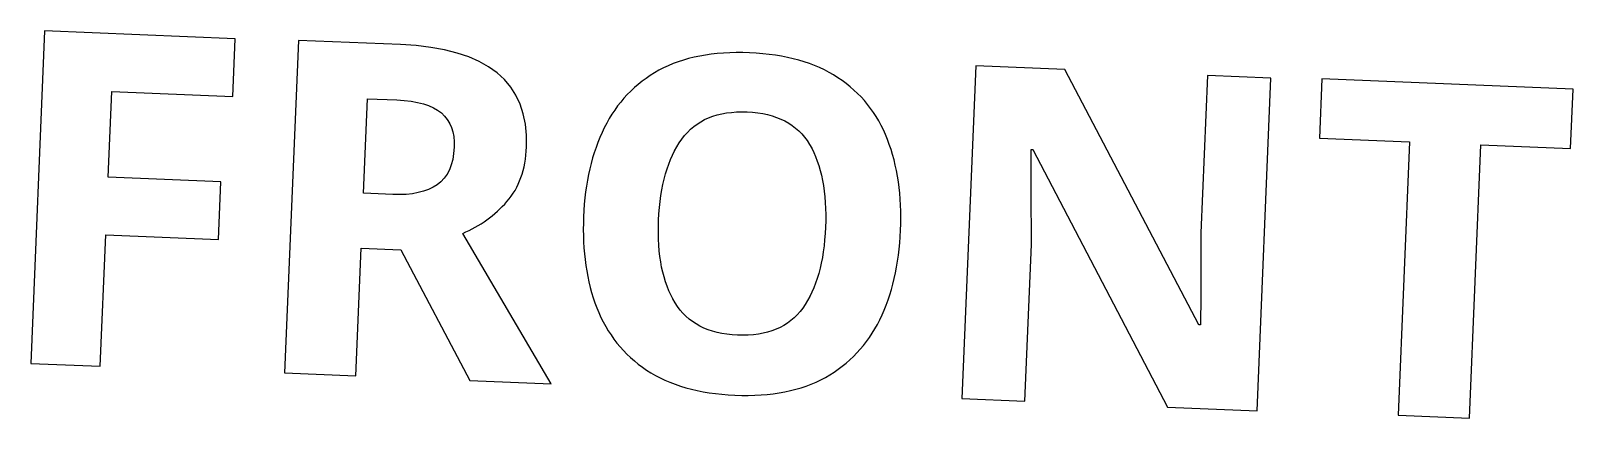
# Model space of a CAD drawing. Header units: inches. Extents: x -6.7 to 20.3, y -5.6 to 12.6.
# Drawn here: x 0.069 to 0.804, y 10.388 to 10.572 of the extents above; entities that cross this region are included whole.
import ezdxf

# ---------------------------------------------------------------- set-up
doc = ezdxf.new("R2010")
doc.units = ezdxf.units.IN
doc.header["$MEASUREMENT"] = 0
doc.layers.add('Layer 1', color=7, linetype='Continuous')

msp = doc.modelspace()

# ---------------------------------------------------------------- linework, layer by layer
at = {"layer": 'Layer 1', "color": 250}
for points, knots in [([(0.10245, 10.41267), (0.10245, 10.41267), (0.06938, 10.41403), (0.06938, 10.41403), (0.06938, 10.41403), (0.07595, 10.57249), (0.07595, 10.57249), (0.07595, 10.57249), (0.16672, 10.56874), (0.16672, 10.56874), (0.16672, 10.56874), (0.16556, 10.54123), (0.16556, 10.54123), (0.16556, 10.54123), (0.10787, 10.54362), (0.10787, 10.54362), (0.10787, 10.54362), (0.10619, 10.50277), (0.10619, 10.50277), (0.10619, 10.50277), (0.15989, 10.50054), (0.15989, 10.50054), (0.15989, 10.50054), (0.15878, 10.47303), (0.15878, 10.47303), (0.15878, 10.47303), (0.10504, 10.47526), (0.10504, 10.47526), (0.10504, 10.47526), (0.10245, 10.41267), (0.10245, 10.41267)], [0, 0, 0, 0, 0.1, 0.1, 0.1, 0.2, 0.2, 0.2, 0.3, 0.3, 0.3, 0.4, 0.4, 0.4, 0.5, 0.5, 0.5, 0.6, 0.6, 0.6, 0.7, 0.7, 0.7, 0.8, 0.8, 0.8, 0.9, 0.9, 0.9, 1, 1, 1, 1]), ([(0.24534, 10.56593), (0.28663, 10.56421), (0.30662, 10.54797), (0.30534, 10.5172), (0.30491, 10.50642), (0.30181, 10.49773), (0.29605, 10.49115), (0.29029, 10.48457), (0.28328, 10.47952), (0.27496, 10.47599), (0.27496, 10.47599), (0.31713, 10.40424), (0.31713, 10.40424), (0.31713, 10.40424), (0.27832, 10.40583), (0.27832, 10.40583), (0.27832, 10.40583), (0.24554, 10.46811), (0.24554, 10.46811), (0.24554, 10.46811), (0.22665, 10.46887), (0.22665, 10.46887), (0.22665, 10.46887), (0.22414, 10.40806), (0.22414, 10.40806), (0.22414, 10.40806), (0.19019, 10.40946), (0.19019, 10.40946), (0.19019, 10.40946), (0.19675, 10.56792), (0.19675, 10.56792), (0.19675, 10.56792), (0.24534, 10.56593), (0.24534, 10.56593)], [0, 0, 0, 0, 0.090909, 0.090909, 0.090909, 0.181818, 0.181818, 0.181818, 0.272727, 0.272727, 0.272727, 0.363636, 0.363636, 0.363636, 0.454545, 0.454545, 0.454545, 0.545455, 0.545455, 0.545455, 0.636364, 0.636364, 0.636364, 0.727273, 0.727273, 0.727273, 0.818182, 0.818182, 0.818182, 0.909091, 0.909091, 0.909091, 1, 1, 1, 1]), ([(0.4834, 10.47745), (0.48272, 10.46104), (0.47946, 10.44683), (0.47354, 10.43485), (0.46765, 10.42286), (0.45899, 10.4137), (0.4476, 10.40737), (0.43622, 10.40099), (0.42187, 10.39818), (0.40458, 10.3989), (0.3874, 10.39961), (0.37337, 10.40362), (0.3625, 10.41087), (0.3516, 10.41812), (0.3437, 10.42804), (0.33881, 10.44053), (0.33392, 10.45303), (0.33181, 10.46748), (0.33249, 10.48392), (0.33317, 10.50018), (0.33647, 10.51431), (0.34236, 10.5263), (0.34828, 10.53828), (0.35694, 10.54741), (0.3684, 10.55367), (0.37986, 10.55997), (0.39424, 10.56274), (0.41153, 10.56202), (0.42872, 10.56131), (0.44274, 10.55734), (0.45361, 10.55016), (0.46452, 10.54298), (0.47238, 10.53315), (0.47719, 10.52073), (0.48201, 10.5083), (0.48407, 10.49389), (0.4834, 10.47745)], [0, 0, 0, 0, 0.083333, 0.083333, 0.083333, 0.166667, 0.166667, 0.166667, 0.25, 0.25, 0.25, 0.333333, 0.333333, 0.333333, 0.416667, 0.416667, 0.416667, 0.5, 0.5, 0.5, 0.583333, 0.583333, 0.583333, 0.666667, 0.666667, 0.666667, 0.75, 0.75, 0.75, 0.833333, 0.833333, 0.833333, 0.916667, 0.916667, 0.916667, 1, 1, 1, 1]), ([(0.65312, 10.39149), (0.65312, 10.39149), (0.61049, 10.39324), (0.61049, 10.39324), (0.61049, 10.39324), (0.54644, 10.51594), (0.54644, 10.51594), (0.54644, 10.51594), (0.54555, 10.51599), (0.54555, 10.51599), (0.54553, 10.50843), (0.54554, 10.50084), (0.5456, 10.49328), (0.54565, 10.48572), (0.5457, 10.47817), (0.54568, 10.47061), (0.54568, 10.47061), (0.54257, 10.39603), (0.54257, 10.39603), (0.54257, 10.39603), (0.51261, 10.39727), (0.51261, 10.39727), (0.51261, 10.39727), (0.51919, 10.55573), (0.51919, 10.55573), (0.51919, 10.55573), (0.56155, 10.55398), (0.56155, 10.55398), (0.56155, 10.55398), (0.62546, 10.43243), (0.62546, 10.43243), (0.62546, 10.43243), (0.62613, 10.43238), (0.62613, 10.43238), (0.6263, 10.43979), (0.62635, 10.44713), (0.62637, 10.45438), (0.62636, 10.46164), (0.62638, 10.4689), (0.6264, 10.47616), (0.6264, 10.47616), (0.62946, 10.55119), (0.62946, 10.55119), (0.62946, 10.55119), (0.65965, 10.54995), (0.65965, 10.54995), (0.65965, 10.54995), (0.65312, 10.39149), (0.65312, 10.39149)], [0, 0, 0, 0, 0.0625, 0.0625, 0.0625, 0.125, 0.125, 0.125, 0.1875, 0.1875, 0.1875, 0.25, 0.25, 0.25, 0.3125, 0.3125, 0.3125, 0.375, 0.375, 0.375, 0.4375, 0.4375, 0.4375, 0.5, 0.5, 0.5, 0.5625, 0.5625, 0.5625, 0.625, 0.625, 0.625, 0.6875, 0.6875, 0.6875, 0.75, 0.75, 0.75, 0.8125, 0.8125, 0.8125, 0.875, 0.875, 0.875, 0.9375, 0.9375, 0.9375, 1, 1, 1, 1]), ([(0.75418, 10.38793), (0.75418, 10.38793), (0.72026, 10.38933), (0.72026, 10.38933), (0.72026, 10.38933), (0.72564, 10.51961), (0.72564, 10.51961), (0.72564, 10.51961), (0.68279, 10.52139), (0.68279, 10.52139), (0.68279, 10.52139), (0.68394, 10.54957), (0.68394, 10.54957), (0.68394, 10.54957), (0.80359, 10.54464), (0.80359, 10.54464), (0.80359, 10.54464), (0.80241, 10.51646), (0.80241, 10.51646), (0.80241, 10.51646), (0.7596, 10.51821), (0.7596, 10.51821), (0.7596, 10.51821), (0.75418, 10.38793), (0.75418, 10.38793)], [0, 0, 0, 0, 0.125, 0.125, 0.125, 0.25, 0.25, 0.25, 0.375, 0.375, 0.375, 0.5, 0.5, 0.5, 0.625, 0.625, 0.625, 0.75, 0.75, 0.75, 0.875, 0.875, 0.875, 1, 1, 1, 1]), ([(0.24359, 10.53956), (0.24359, 10.53956), (0.2296, 10.54012), (0.2296, 10.54012), (0.2296, 10.54012), (0.22776, 10.49509), (0.22776, 10.49509), (0.22776, 10.49509), (0.24172, 10.49449), (0.24172, 10.49449), (0.25076, 10.49413), (0.2578, 10.49567), (0.26281, 10.49917), (0.26786, 10.50267), (0.27054, 10.50863), (0.2709, 10.51707), (0.27118, 10.52419), (0.26916, 10.5296), (0.2648, 10.53335), (0.26044, 10.53707), (0.25337, 10.53913), (0.24359, 10.53956)], [0, 0, 0, 0, 0.142857, 0.142857, 0.142857, 0.285714, 0.285714, 0.285714, 0.428571, 0.428571, 0.428571, 0.571429, 0.571429, 0.571429, 0.714286, 0.714286, 0.714286, 0.857143, 0.857143, 0.857143, 1, 1, 1, 1]), ([(0.36823, 10.48222), (0.36755, 10.46563), (0.37015, 10.45256), (0.37604, 10.44287), (0.38194, 10.43322), (0.39185, 10.42812), (0.40578, 10.42752), (0.41996, 10.42696), (0.43034, 10.43123), (0.43685, 10.44036), (0.44339, 10.44953), (0.44698, 10.46237), (0.44767, 10.47892), (0.44838, 10.49551), (0.44582, 10.50867), (0.44007, 10.51839), (0.43433, 10.52811), (0.42441, 10.53325), (0.41038, 10.53384), (0.3963, 10.5344), (0.38596, 10.5301), (0.37926, 10.52089), (0.37261, 10.5117), (0.36891, 10.49878), (0.36823, 10.48222)], [0, 0, 0, 0, 0.125, 0.125, 0.125, 0.25, 0.25, 0.25, 0.375, 0.375, 0.375, 0.5, 0.5, 0.5, 0.625, 0.625, 0.625, 0.75, 0.75, 0.75, 0.875, 0.875, 0.875, 1, 1, 1, 1])]:
    msp.add_open_spline(points, degree=3, knots=knots, dxfattribs=at)
at = {"layer": 'Layer 1', "color": 240, "lineweight": 9}
for points, knots in [([(0.10245, 10.41267), (0.10245, 10.41267), (0.06938, 10.41403), (0.06938, 10.41403), (0.06938, 10.41403), (0.07595, 10.57249), (0.07595, 10.57249), (0.07595, 10.57249), (0.16672, 10.56874), (0.16672, 10.56874), (0.16672, 10.56874), (0.16556, 10.54123), (0.16556, 10.54123), (0.16556, 10.54123), (0.10787, 10.54362), (0.10787, 10.54362), (0.10787, 10.54362), (0.10619, 10.50277), (0.10619, 10.50277), (0.10619, 10.50277), (0.15989, 10.50054), (0.15989, 10.50054), (0.15989, 10.50054), (0.15878, 10.47303), (0.15878, 10.47303), (0.15878, 10.47303), (0.10504, 10.47526), (0.10504, 10.47526), (0.10504, 10.47526), (0.10245, 10.41267), (0.10245, 10.41267)], [0, 0, 0, 0, 0.1, 0.1, 0.1, 0.2, 0.2, 0.2, 0.3, 0.3, 0.3, 0.4, 0.4, 0.4, 0.5, 0.5, 0.5, 0.6, 0.6, 0.6, 0.7, 0.7, 0.7, 0.8, 0.8, 0.8, 0.9, 0.9, 0.9, 1, 1, 1, 1]), ([(0.24534, 10.56593), (0.28663, 10.56421), (0.30662, 10.54797), (0.30534, 10.5172), (0.30491, 10.50642), (0.30181, 10.49773), (0.29605, 10.49115), (0.29029, 10.48457), (0.28328, 10.47952), (0.27496, 10.47599), (0.27496, 10.47599), (0.31713, 10.40424), (0.31713, 10.40424), (0.31713, 10.40424), (0.27832, 10.40583), (0.27832, 10.40583), (0.27832, 10.40583), (0.24554, 10.46811), (0.24554, 10.46811), (0.24554, 10.46811), (0.22665, 10.46887), (0.22665, 10.46887), (0.22665, 10.46887), (0.22414, 10.40806), (0.22414, 10.40806), (0.22414, 10.40806), (0.19019, 10.40946), (0.19019, 10.40946), (0.19019, 10.40946), (0.19675, 10.56792), (0.19675, 10.56792), (0.19675, 10.56792), (0.24534, 10.56593), (0.24534, 10.56593)], [0, 0, 0, 0, 0.090909, 0.090909, 0.090909, 0.181818, 0.181818, 0.181818, 0.272727, 0.272727, 0.272727, 0.363636, 0.363636, 0.363636, 0.454545, 0.454545, 0.454545, 0.545455, 0.545455, 0.545455, 0.636364, 0.636364, 0.636364, 0.727273, 0.727273, 0.727273, 0.818182, 0.818182, 0.818182, 0.909091, 0.909091, 0.909091, 1, 1, 1, 1]), ([(0.4834, 10.47745), (0.48272, 10.46104), (0.47946, 10.44683), (0.47354, 10.43485), (0.46765, 10.42286), (0.45899, 10.4137), (0.4476, 10.40737), (0.43622, 10.40099), (0.42187, 10.39818), (0.40458, 10.3989), (0.3874, 10.39961), (0.37337, 10.40362), (0.3625, 10.41087), (0.3516, 10.41812), (0.3437, 10.42804), (0.33881, 10.44053), (0.33392, 10.45303), (0.33181, 10.46748), (0.33249, 10.48392), (0.33317, 10.50018), (0.33647, 10.51431), (0.34236, 10.5263), (0.34828, 10.53828), (0.35694, 10.54741), (0.3684, 10.55367), (0.37986, 10.55997), (0.39424, 10.56274), (0.41153, 10.56202), (0.42872, 10.56131), (0.44274, 10.55734), (0.45361, 10.55016), (0.46452, 10.54298), (0.47238, 10.53315), (0.47719, 10.52073), (0.48201, 10.5083), (0.48407, 10.49389), (0.4834, 10.47745)], [0, 0, 0, 0, 0.083333, 0.083333, 0.083333, 0.166667, 0.166667, 0.166667, 0.25, 0.25, 0.25, 0.333333, 0.333333, 0.333333, 0.416667, 0.416667, 0.416667, 0.5, 0.5, 0.5, 0.583333, 0.583333, 0.583333, 0.666667, 0.666667, 0.666667, 0.75, 0.75, 0.75, 0.833333, 0.833333, 0.833333, 0.916667, 0.916667, 0.916667, 1, 1, 1, 1]), ([(0.65312, 10.39149), (0.65312, 10.39149), (0.61049, 10.39324), (0.61049, 10.39324), (0.61049, 10.39324), (0.54644, 10.51594), (0.54644, 10.51594), (0.54644, 10.51594), (0.54555, 10.51599), (0.54555, 10.51599), (0.54553, 10.50843), (0.54554, 10.50084), (0.5456, 10.49328), (0.54565, 10.48572), (0.5457, 10.47817), (0.54568, 10.47061), (0.54568, 10.47061), (0.54257, 10.39603), (0.54257, 10.39603), (0.54257, 10.39603), (0.51261, 10.39727), (0.51261, 10.39727), (0.51261, 10.39727), (0.51919, 10.55573), (0.51919, 10.55573), (0.51919, 10.55573), (0.56155, 10.55398), (0.56155, 10.55398), (0.56155, 10.55398), (0.62546, 10.43243), (0.62546, 10.43243), (0.62546, 10.43243), (0.62613, 10.43238), (0.62613, 10.43238), (0.6263, 10.43979), (0.62635, 10.44713), (0.62637, 10.45438), (0.62636, 10.46164), (0.62638, 10.4689), (0.6264, 10.47616), (0.6264, 10.47616), (0.62946, 10.55119), (0.62946, 10.55119), (0.62946, 10.55119), (0.65965, 10.54995), (0.65965, 10.54995), (0.65965, 10.54995), (0.65312, 10.39149), (0.65312, 10.39149)], [0, 0, 0, 0, 0.0625, 0.0625, 0.0625, 0.125, 0.125, 0.125, 0.1875, 0.1875, 0.1875, 0.25, 0.25, 0.25, 0.3125, 0.3125, 0.3125, 0.375, 0.375, 0.375, 0.4375, 0.4375, 0.4375, 0.5, 0.5, 0.5, 0.5625, 0.5625, 0.5625, 0.625, 0.625, 0.625, 0.6875, 0.6875, 0.6875, 0.75, 0.75, 0.75, 0.8125, 0.8125, 0.8125, 0.875, 0.875, 0.875, 0.9375, 0.9375, 0.9375, 1, 1, 1, 1]), ([(0.75418, 10.38793), (0.75418, 10.38793), (0.72026, 10.38933), (0.72026, 10.38933), (0.72026, 10.38933), (0.72564, 10.51961), (0.72564, 10.51961), (0.72564, 10.51961), (0.68279, 10.52139), (0.68279, 10.52139), (0.68279, 10.52139), (0.68394, 10.54957), (0.68394, 10.54957), (0.68394, 10.54957), (0.80359, 10.54464), (0.80359, 10.54464), (0.80359, 10.54464), (0.80241, 10.51646), (0.80241, 10.51646), (0.80241, 10.51646), (0.7596, 10.51821), (0.7596, 10.51821), (0.7596, 10.51821), (0.75418, 10.38793), (0.75418, 10.38793)], [0, 0, 0, 0, 0.125, 0.125, 0.125, 0.25, 0.25, 0.25, 0.375, 0.375, 0.375, 0.5, 0.5, 0.5, 0.625, 0.625, 0.625, 0.75, 0.75, 0.75, 0.875, 0.875, 0.875, 1, 1, 1, 1]), ([(0.24359, 10.53956), (0.24359, 10.53956), (0.2296, 10.54012), (0.2296, 10.54012), (0.2296, 10.54012), (0.22776, 10.49509), (0.22776, 10.49509), (0.22776, 10.49509), (0.24172, 10.49449), (0.24172, 10.49449), (0.25076, 10.49413), (0.2578, 10.49567), (0.26281, 10.49917), (0.26786, 10.50267), (0.27054, 10.50863), (0.2709, 10.51707), (0.27118, 10.52419), (0.26916, 10.5296), (0.2648, 10.53335), (0.26044, 10.53707), (0.25337, 10.53913), (0.24359, 10.53956)], [0, 0, 0, 0, 0.142857, 0.142857, 0.142857, 0.285714, 0.285714, 0.285714, 0.428571, 0.428571, 0.428571, 0.571429, 0.571429, 0.571429, 0.714286, 0.714286, 0.714286, 0.857143, 0.857143, 0.857143, 1, 1, 1, 1]), ([(0.36823, 10.48222), (0.36755, 10.46563), (0.37015, 10.45256), (0.37604, 10.44287), (0.38194, 10.43322), (0.39185, 10.42812), (0.40578, 10.42752), (0.41996, 10.42696), (0.43034, 10.43123), (0.43685, 10.44036), (0.44339, 10.44953), (0.44698, 10.46237), (0.44767, 10.47892), (0.44838, 10.49551), (0.44582, 10.50867), (0.44007, 10.51839), (0.43433, 10.52811), (0.42441, 10.53325), (0.41038, 10.53384), (0.3963, 10.5344), (0.38596, 10.5301), (0.37926, 10.52089), (0.37261, 10.5117), (0.36891, 10.49878), (0.36823, 10.48222)], [0, 0, 0, 0, 0.125, 0.125, 0.125, 0.25, 0.25, 0.25, 0.375, 0.375, 0.375, 0.5, 0.5, 0.5, 0.625, 0.625, 0.625, 0.75, 0.75, 0.75, 0.875, 0.875, 0.875, 1, 1, 1, 1])]:
    msp.add_open_spline(points, degree=3, knots=knots, dxfattribs=at)

doc.saveas('drawing.dxf')
